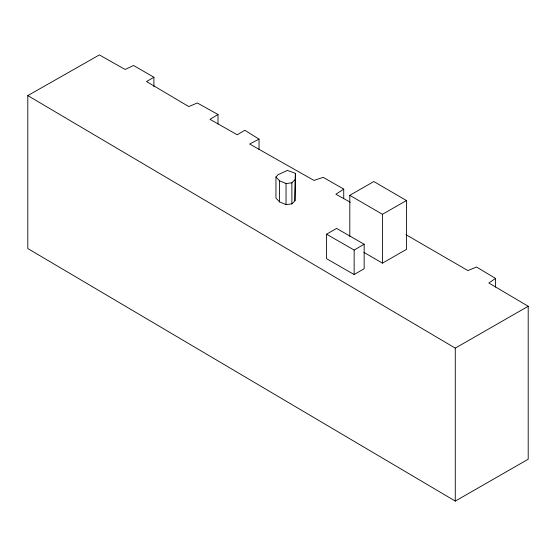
<?xml version="1.0" encoding="UTF-8"?>
<svg xmlns="http://www.w3.org/2000/svg" width="556" height="556" viewBox="0 0 556 556"><rect width="100%" height="100%" fill="white"/><g stroke="black" fill="none" stroke-linecap="round" stroke-linejoin="round"><path stroke-width="0.83" d="M294.937 200.785L295.375 173.312L287.355 170.421L278.007 174.737L275.95 177.01L275.95 198.082L279.55 201.891L286.041 204.594L291.879 203.892L294.937 200.785L295.375 173.312M275.95 177.01L279.55 180.818L286.041 183.522L291.879 182.82L294.937 179.713M405.991 234.701L467.902 270.584L476.555 267.026L495.507 278.417L488.849 282.997L528.2 306.273L528.2 459.228L455.274 501.081L27.8 248.546L27.8 95.597L99.357 54.919L125.121 69.465L133.565 65.497L153.915 77.235L153.915 86.743M259.04 149.501L259.04 139.132L249.644 144.018L313.987 180.429L323.203 177.343L343.733 189.103L335.887 194.252L350.259 202.224M153.915 77.235L146.534 81.53L188.776 106.578L197.324 102.978L218.001 114.501L209.994 119.338L237.245 134.788L244.814 130.278L259.04 139.132M326.567 234.215L336.575 228.405L364.159 244.244L364.159 268.736L354.151 274.546L326.567 258.7L326.567 234.215L354.151 250.054L364.159 244.244M349.807 236.446L349.807 195.309L373.834 181.548L406.457 200.535L406.457 249.387L382.431 263.148L363.895 252.361M349.807 195.309L382.431 214.296L406.457 200.535M455.274 501.081L455.274 348.132L528.2 306.273M27.8 95.597L455.274 348.132M495.507 278.417L495.507 287.063M382.431 214.296L382.431 263.148M354.151 250.054L354.151 274.546M343.733 189.103L343.733 198.61M291.879 182.82L291.879 203.892M286.041 183.522L286.041 204.594M279.55 180.818L279.55 201.891M218.001 114.501L218.001 124.002"/></g></svg>
